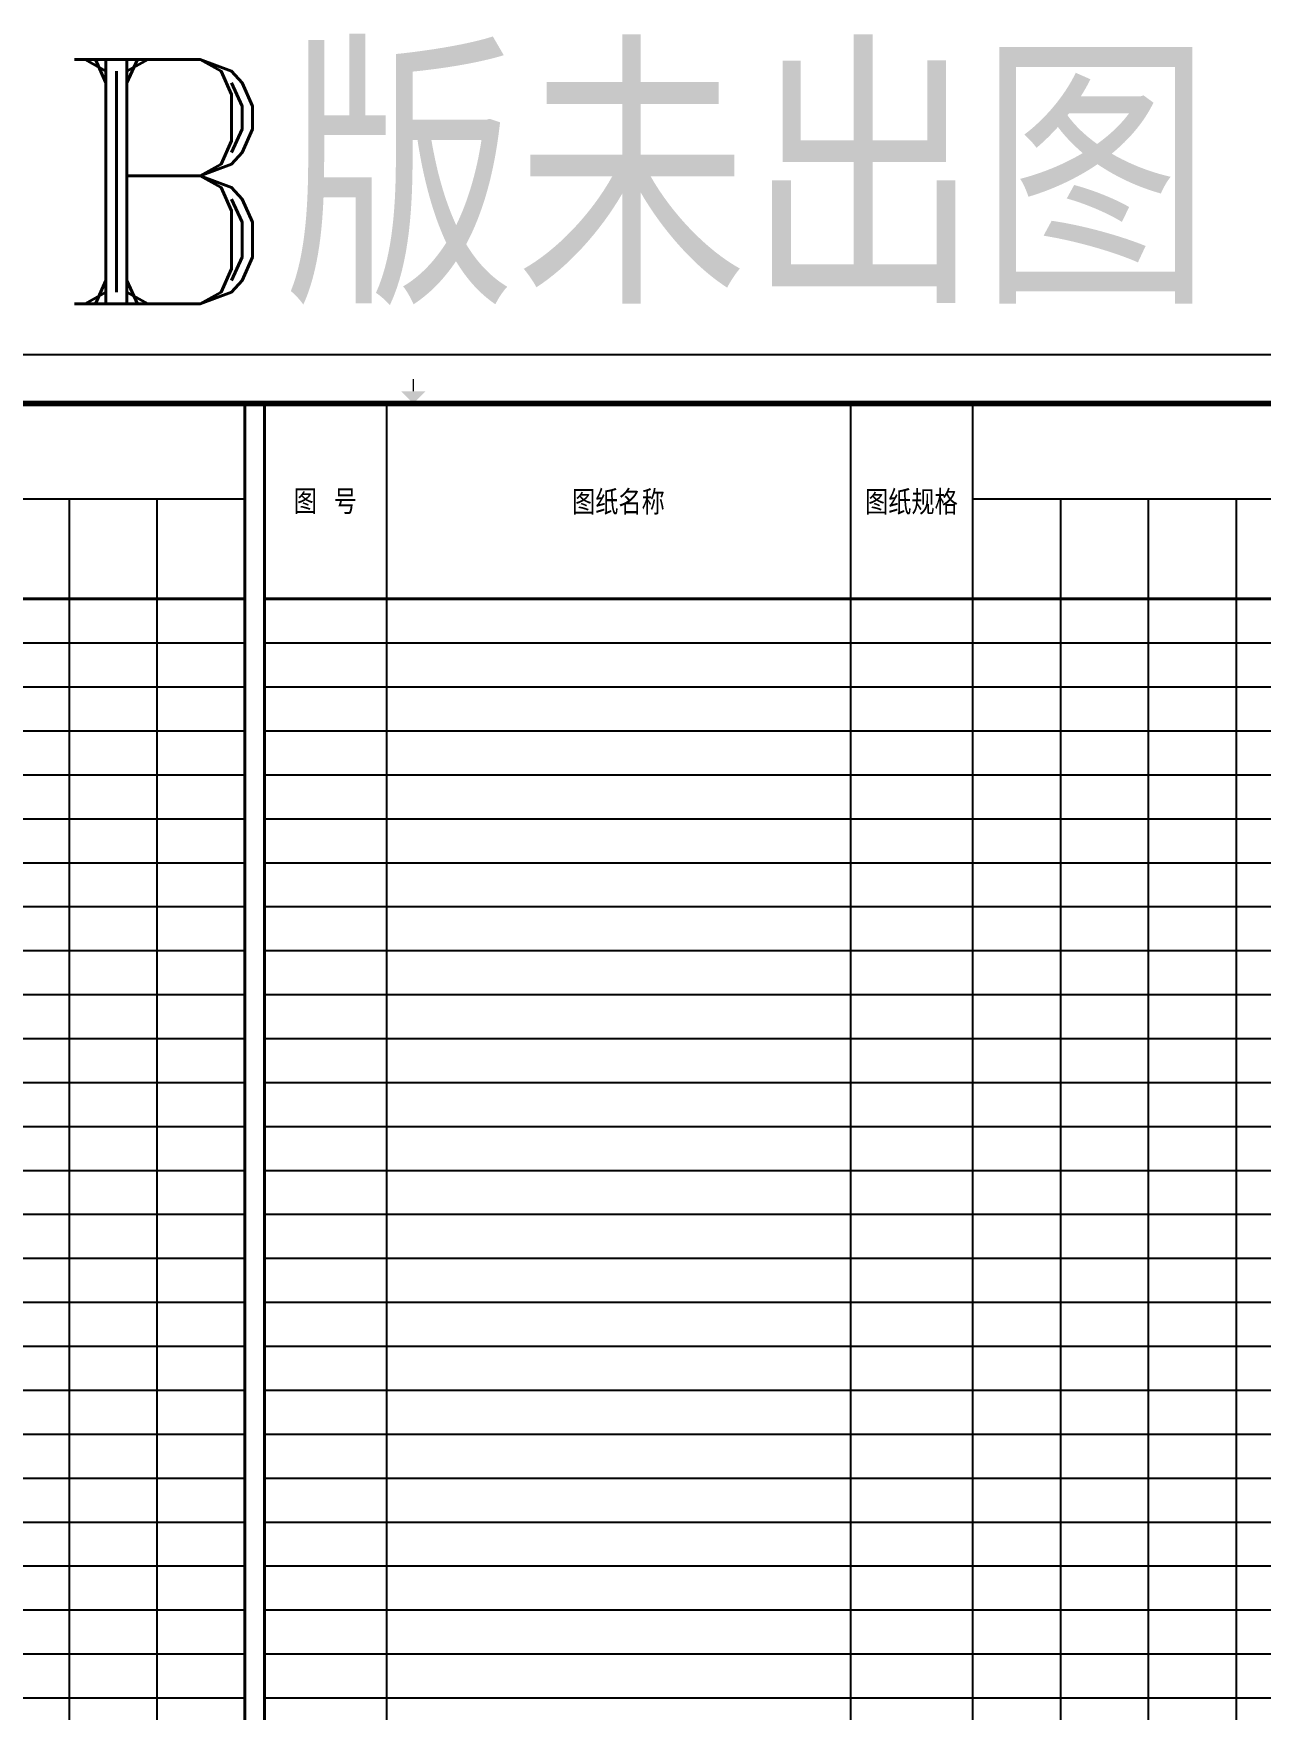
# Model space of a CAD drawing. Extents: x -345393 to -54719, y 203828 to 476815.
# Drawn here: x -311120 to -285994, y 442501 to 476815 of the extents above; entities that cross this region are included whole.
import ezdxf
from ezdxf.enums import TextEntityAlignment as Align

# ---------------------------------------------------------------- set-up
doc = ezdxf.new("R2010")
doc.units = 0
doc.header["$LTSCALE"] = 1000
doc.header["$MEASUREMENT"] = 0
doc.layers.get('0').update_dxf_attribs({"color": 252, "linetype": 'CONTINUOUS'})
doc.layers.add('图框', color=252, linetype='CONTINUOUS')
doc.styles.add('TKZ1_tjhts.shx', font='tjromant.shx', dxfattribs={"bigfont": 'tjhts.shx'})
doc.styles.add('TKZ2_tjkts.shx', font='tjromant.shx', dxfattribs={"bigfont": 'tjkts.shx'})

# ---------------------------------------------------------------- blocks, each defined once
blk = doc.blocks.new('目录')
for p, q in [((-36500, 0), (-36500, 57400)), ((-36100, 0), (-36100, 57400)), ((-33600, 57400), (-33600, 14700)), ((-24100, 57400), (-24100, 14700)), ((-24100, 57400), (-24100, 14700)), ((-21600, 57400), (-21600, 14700)), ((-58100, 55450), (-36500, 55450)), ((-40100, 55450), (-40100, 0)), ((-38300, 55450), (-38300, 0)), ((-21600, 55450), (0, 55450)), ((-19800, 55450), (-19800, 14700)), ((-18000, 55450), (-18000, 14700)), ((-16200, 55450), (-16200, 14700)), ((-72600, 53400), (-36500, 53400)), ((-36100, 53400), (0, 53400)), ((-33600, 53400), (-33600, 52500)), ((-72600, 52500), (-36500, 52500)), ((-36100, 52500), (0, 52500)), ((-72600, 51600), (-36500, 51600)), ((-36100, 51600), (0, 51600)), ((-72600, 50700), (-36500, 50700)), ((-36100, 50700), (0, 50700)), ((-72600, 49800), (-36500, 49800)), ((-36100, 49800), (0, 49800)), ((-72600, 48900), (-36500, 48900)), ((-36100, 48900), (0, 48900)), ((-72600, 48000), (-36500, 48000)), ((-36100, 48000), (0, 48000)), ((-72600, 47100), (-36500, 47100)), ((-36100, 47100), (0, 47100)), ((-72600, 46200), (-36500, 46200)), ((-36100, 46200), (0, 46200)), ((-72600, 45300), (-36500, 45300)), ((-36100, 45300), (0, 45300)), ((-72600, 44400), (-36500, 44400)), ((-36100, 44400), (0, 44400)), ((-72600, 43500), (-36500, 43500)), ((-36100, 43500), (0, 43500)), ((-72600, 42600), (-36500, 42600)), ((-36100, 42600), (0, 42600)), ((-72600, 41700), (-36500, 41700)), ((-36100, 41700), (0, 41700)), ((-72600, 40800), (-36500, 40800)), ((-36100, 40800), (0, 40800)), ((-72600, 39900), (-36500, 39900)), ((-36100, 39900), (0, 39900)), ((-72600, 39000), (-36500, 39000)), ((-36100, 39000), (0, 39000)), ((-72600, 38100), (-36500, 38100)), ((-36100, 38100), (0, 38100)), ((-72600, 37200), (-36500, 37200)), ((-36100, 37200), (0, 37200)), ((-72600, 36300), (-36500, 36300)), ((-36100, 36300), (0, 36300)), ((-72600, 35400), (-36500, 35400)), ((-36100, 35400), (0, 35400)), ((-72600, 34500), (-36500, 34500)), ((-36100, 34500), (0, 34500)), ((-72600, 33600), (-36500, 33600)), ((-36100, 33600), (0, 33600)), ((-72600, 32700), (-36500, 32700)), ((-36100, 32700), (0, 32700)), ((-72600, 31800), (-36500, 31800)), ((-36100, 31800), (0, 31800)), ((-72600, 30900), (-36500, 30900)), ((-36100, 30900), (0, 30900))]:
    blk.add_line(p, q)
blk.add_lwpolyline([(0, 0, 60, 60, 0), (0, 57400, 50, 50, 0), (-72600, 57400, 50, 50, 0), (-72600, 0, 50, 50, 0), (0, 0, 50, 50, 0)], format="xyseb")
blk.add_lwpolyline([(-72600, 57400), (0, 57400), (0, 0), (-72600, 0)], close=True)
at = {"const_width": 60}
for points in [[(-36500, 57400), (-36500, 0)], [(-36100, 0), (-36100, 57400)], [(-36500, 53400), (-72600, 53400)], [(-36100, 53400), (0, 53400)]]:
    blk.add_lwpolyline(points, dxfattribs=at)
at = {"style": 'TKZ2_tjkts.shx'}
for s, p in [('图 号', (-34850, 55400)), ('图纸名称', (-28850, 55400)), ('图纸规格', (-22850, 55400))]:
    blk.add_text(s, height=500, dxfattribs=at).set_placement(p, align=Align.MIDDLE)

msp = doc.modelspace()

# ---------------------------------------------------------------- linework, layer by layer
at = {"layer": '图框'}
msp.add_line((-261292.68459, 470239.01057), (-345392.68459, 470239.01057), dxfattribs=at)
at = {"layer": '图框', "const_width": 30}
msp.add_lwpolyline([(-303342.68459, 469489.01057), (-303342.68459, 469739.01057)], dxfattribs=at)
at = {"layer": '图框', "const_width": 120}
msp.add_lwpolyline([(-262292.68459, 469239.01057), (-342892.68459, 469239.01057), (-342892.68459, 411839.01057), (-262292.68459, 411839.01057)], close=True, dxfattribs=at)
at = {"layer": '图框'}
msp.add_solid([(-303592.68459, 469489.01057), (-303092.68459, 469489.01057), (-303342.68459, 469239.01057)], dxfattribs=at)

# ---------------------------------------------------------------- block references
msp.add_blockref('目录', (-270292.6846, 411839.01057))

# ---------------------------------------------------------------- texts
at = {"layer": '图框', "color": 2, "style": 'TKZ1_tjhts.shx'}
msp.add_text('B版未出图', height=5000, dxfattribs=at).set_placement((-298850.55688, 473783.08251), align=Align.MIDDLE_CENTER)

doc.saveas('drawing.dxf')
